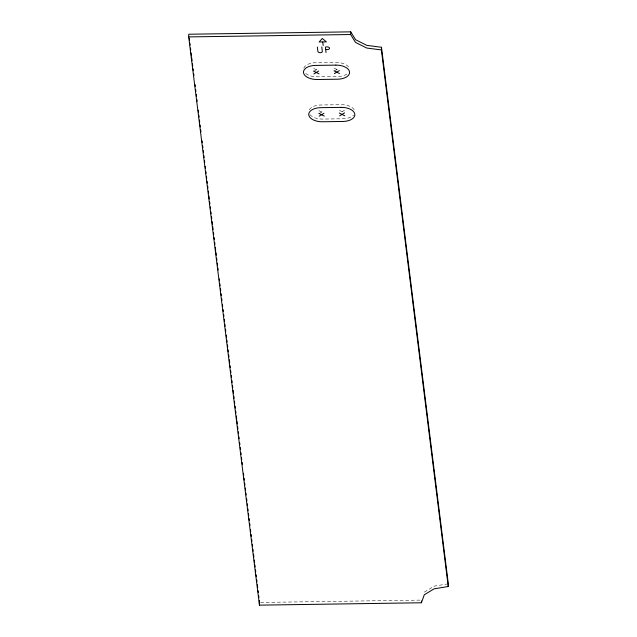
<?xml version="1.0" encoding="UTF-8"?>
<svg xmlns="http://www.w3.org/2000/svg" width="637" height="637" viewBox="0 0 637 637"><rect width="100%" height="100%" fill="white"/><g stroke="black" fill="none" stroke-linecap="round" stroke-linejoin="round"><path stroke-width="0.48" stroke-dasharray="3.19 2.39" d="M314.001 71.233L318.763 68.334M334.465 70.93L339.226 68.04M319.264 113.482L324.026 110.591M342.109 111.738L344.49 110.289M424.377 592.107L434.195 586.159L448.313 583.818M260.549 602.459L421.511 600.094M334.114 68.111L339.577 70.85M313.651 68.414L318.428 70.811M339.37 110.368L344.84 113.107M318.914 110.663L323.692 113.067M305.744 73.47A12.828 7.039 1.9 0 0 317.258 76.822L337.721 76.528A12.828 7.039 1.9 0 0 347.826 73.366M303.801 68.143A12.828 7.039 1.9 0 1 315.506 62.737L335.97 62.442A12.828 7.039 1.9 0 1 348.972 67.474M309.924 114.62A12.828 7.039 1.9 0 0 322.521 119.079L342.985 118.777A12.828 7.039 1.9 0 0 353.623 115.09M309.327 109.803A12.828 7.039 1.9 0 1 320.769 104.994L341.233 104.691A12.828 7.039 1.9 0 1 354.236 109.731"/><path stroke-width="0.96" d="M188.687 36.906L188.775 34.231L350.732 31.85L355.573 39.717L366.832 45.362L381.483 47.273L448.313 583.818L448.225 586.502L434.1 588.835L424.29 594.791L421.423 602.769L259.466 605.15L188.687 36.906L350.645 34.525L355.486 42.392L366.745 48.038L381.396 49.949L448.225 586.502M259.466 605.15L259.307 600.5M350.645 34.525L350.732 31.85M381.396 49.949L381.483 47.273M421.423 602.769L421.487 600.986M313.914 73.908L318.675 71.018M334.377 73.605L339.139 70.715M319.177 116.165L323.938 113.267M339.632 115.862L344.402 112.972M322.481 41.931L319.121 41.978L322.306 38.475L326.359 41.875L322.736 41.931L323.19 45.514M325.929 49.606L327.243 49.59A2.468 1.354 1.9 0 0 329.544 48.197A2.468 1.354 1.9 0 0 326.908 46.875L326.526 46.875A1.202 0.661 1.9 0 0 325.411 47.552L326.033 52.529M334.019 70.787L339.489 73.534M313.563 71.089L319.026 73.836M339.282 113.044L344.752 115.783M318.826 113.346L324.289 116.085M321.781 46.947L322.338 51.422A2.222 1.218 1.9 0 1 320.276 52.672A2.222 1.218 1.9 0 1 317.911 51.486L317.353 47.011M189.269 38.18L189.507 40.147M189.882 43.109L190.129 45.084M190.495 48.046L190.742 50.012M191.108 52.975L191.474 55.937M191.721 57.911L192.087 60.865M192.462 63.827L192.708 65.802M193.075 68.756L193.322 70.731M193.688 73.693L193.935 75.668M195.041 84.546L195.288 86.521M195.655 89.475L195.901 91.449M196.268 94.411L196.514 96.378M196.881 99.34L197.128 101.315M198.234 110.193L198.481 112.168M198.848 115.13L199.094 117.097M199.461 120.059L199.707 122.033M200.082 124.995L200.321 126.962M200.695 129.924L200.942 131.899M202.04 140.777L202.287 142.752M202.662 145.706L202.908 147.68M203.275 150.643L203.522 152.617M203.888 155.571L204.135 157.546M204.501 160.508L204.748 162.483M205.241 166.424L205.488 168.399M205.855 171.361L206.101 173.328M206.468 176.29L206.714 178.264M207.081 181.226L207.328 183.193M207.694 186.155L207.941 188.13M208.315 191.092L208.554 193.059M208.928 196.021L209.294 198.983M209.661 201.937L209.907 203.912M210.274 206.874L210.521 208.848M210.895 211.803L211.134 213.777M211.508 216.739L211.755 218.714M212.121 221.668L212.487 224.63M212.734 226.605L213.1 229.567M213.475 232.521L213.721 234.496M214.088 237.458L214.335 239.432M214.701 242.386L214.948 244.361M215.314 247.323L215.68 250.277M215.927 252.252L216.301 255.214M216.668 258.176L216.914 260.143M217.281 263.105L217.528 265.08M217.894 268.042L218.141 270.008M219.247 278.887L219.494 280.861M219.861 283.823L220.107 285.798M220.474 288.752L220.72 290.727M221.087 293.689L221.334 295.664M221.708 298.618L221.947 300.592M222.44 304.542L222.687 306.516M223.054 309.471L223.3 311.445M223.675 314.407L223.913 316.374M224.288 319.336L224.535 321.311M224.901 324.273L225.148 326.24M225.514 329.202L225.761 331.176M226.254 335.126L226.493 337.092M226.868 340.054L227.114 342.029M227.481 344.983L227.727 346.958M228.094 349.92L228.341 351.895M228.707 354.849L228.954 356.824M229.32 359.786L229.694 362.748M230.061 365.702L230.307 367.676M230.674 370.638L230.92 372.613M231.287 375.567L231.534 377.542M231.908 380.504L232.147 382.479M232.521 385.433L232.768 387.407M233.134 390.37L233.5 393.324M233.867 396.286L234.113 398.26M234.488 401.222L234.727 403.189M235.101 406.151L235.348 408.126M235.714 411.088L235.961 413.055M236.327 416.017L236.693 418.979M236.94 420.953L237.314 423.908M237.681 426.87L237.927 428.844M238.294 431.798L238.541 433.773M238.907 436.735L239.154 438.71M239.647 442.651L239.894 444.626M240.26 447.588L240.507 449.563M240.874 452.517L241.12 454.492M241.487 457.454L241.734 459.428M242.1 462.382L242.347 464.357M243.453 473.235L243.7 475.21M244.067 478.172L244.313 480.139M244.68 483.101L244.927 485.076M245.301 488.038L245.54 490.004M245.914 492.966L246.161 494.941M246.646 498.882L246.893 500.857M247.267 503.819L247.506 505.794M247.881 508.748L248.127 510.723M248.494 513.685L248.741 515.659M249.107 518.614L249.354 520.588M249.72 523.55L249.967 525.525M250.46 529.466L250.707 531.441M251.074 534.403L251.32 536.37M251.687 539.332L251.933 541.307M252.3 544.269L252.547 546.235M252.913 549.198L253.16 551.172M253.534 554.134L253.9 557.088M254.267 560.05L254.513 562.025M254.88 564.979L255.126 566.954M255.493 569.916L255.74 571.891M256.114 574.845L256.361 576.819M256.727 579.781L256.974 581.756M257.34 584.71L257.706 587.672M258.081 590.634L258.319 592.609M258.694 595.563L258.94 597.538M335.882 65.117L315.419 65.42A12.828 7.039 1.9 0 0 303.507 72.65A12.828 7.039 1.9 0 0 317.17 79.506L337.634 79.203A12.828 7.039 1.9 0 0 349.546 71.973A12.828 7.039 1.9 0 0 335.882 65.117M341.145 107.374L320.682 107.669A12.828 7.039 1.9 0 0 308.77 114.907A12.828 7.039 1.9 0 0 322.433 121.755L342.897 121.46A12.828 7.039 1.9 0 0 354.809 114.23A12.828 7.039 1.9 0 0 341.145 107.374"/></g></svg>
